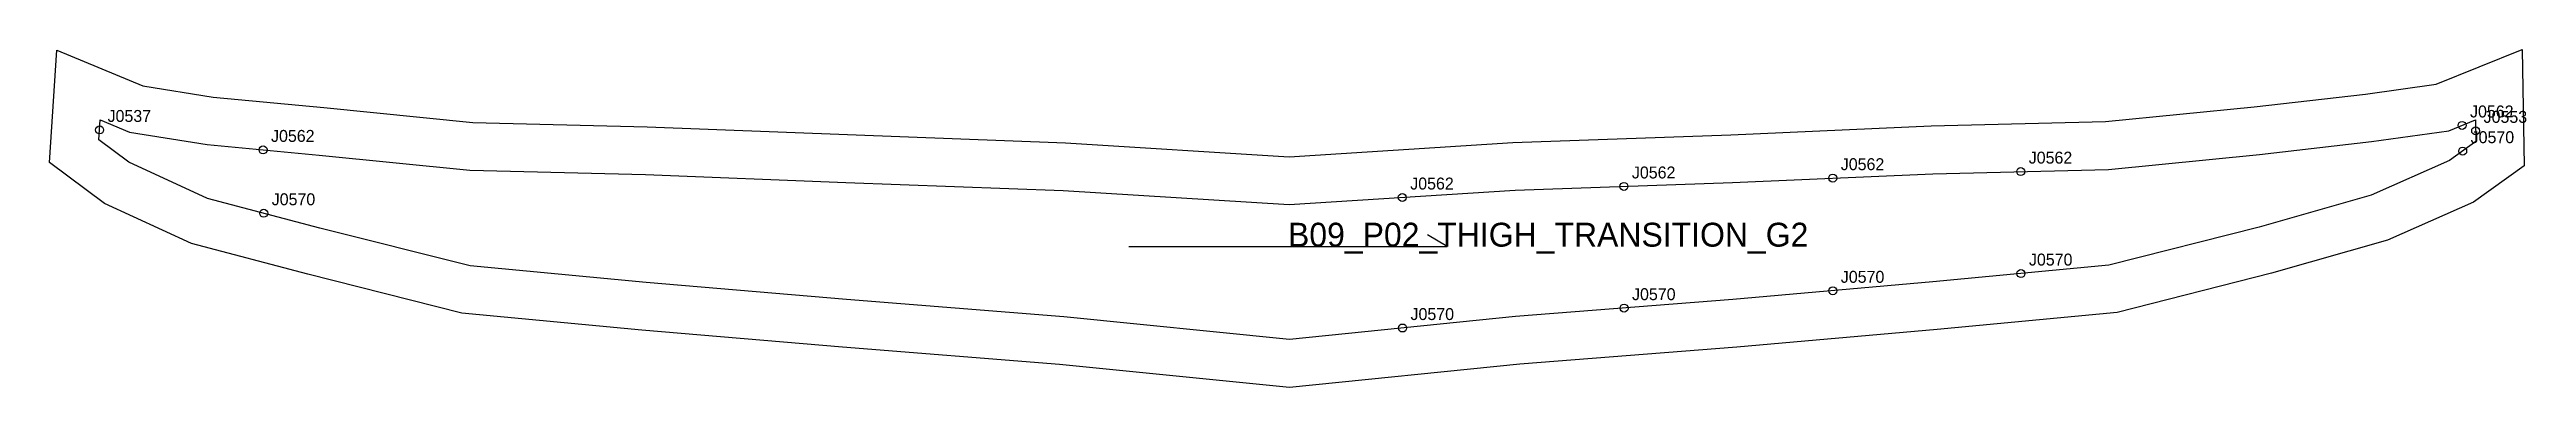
# Model space of a CAD drawing. Header units: millimetres. Extents: x -13 to 609, y -67 to 18.
import ezdxf

# ---------------------------------------------------------------- set-up
doc = ezdxf.new("R2010")
doc.units = ezdxf.units.MM
for name, color, linetype in [('CUT', 1, 'Continuous'), ('GRAIN', 3, 'Continuous'), ('LABEL', 7, 'Continuous'), ('NOTCH', 2, 'Continuous'), ('SEW', 5, 'Continuous')]:
    doc.layers.add(name, color=color, linetype=linetype)

msp = doc.modelspace()

# ---------------------------------------------------------------- linework, layer by layer
at = {"layer": 'CUT'}
msp.add_lwpolyline([(-10.87, 17.57), (10.66, 8.54), (28.31, 5.72), (56.1, 3.13), (93.56, -0.59), (137.28, -1.69), (187.65, -3.68), (242.36, -5.73), (298.51, -9.24), (354.67, -5.66), (409.35, -3.72), (459.71, -1.5), (503.47, -0.41), (540.78, 3.28), (568.7, 6.51), (586.49, 8.96), (608.04, 17.69), (608.53, -11.5), (595.81, -20.67), (574.26, -30.17), (545.13, -38.48), (506.37, -48.32), (461.22, -52.6), (410.85, -57.07), (356.38, -61.32), (298.62, -67.16), (240.83, -61.41), (186.36, -57.06), (135.97, -52.78), (90.8, -48.47), (52.15, -38.75), (22.88, -31.02), (1.05, -20.96), (-12.73, -10.69), (-10.87, 17.57)], close=True, dxfattribs=at)
at = {"layer": 'GRAIN'}
for p, q in [((338.2, -31.8), (333.2, -28.8)), ((258.2, -31.8), (338.2, -31.8))]:
    msp.add_line(p, q, dxfattribs=at)
at = {"layer": 'NOTCH'}
for centre in [(-0.16, -2.49), (592.97, -1.36), (596.38, -2.72), (40.88, -7.5), (482.17, -12.95), (593.12, -7.82), (326.89, -19.46), (382.54, -16.68), (434.98, -14.6), (41.05, -23.41), (434.99, -42.88), (482.22, -38.55), (382.58, -47.24), (326.96, -52.23)]:
    msp.add_circle(centre, 1, dxfattribs=at)
at = {"layer": 'SEW'}
msp.add_lwpolyline([(0, 0), (7.35, -3.08), (26.81, -6.19), (54.95, -8.81), (92.81, -12.57), (136.89, -13.68), (187.19, -15.67), (241.76, -17.72), (298.51, -21.26), (355.26, -17.65), (409.83, -15.71), (460.12, -13.5), (504.21, -12.4), (542.07, -8.65), (570.21, -5.39), (589.61, -2.72), (596.34, 0), (596.43, -5.43), (589.81, -10.2), (570.17, -18.86), (542.01, -26.89), (504.31, -36.46), (460.13, -40.65), (409.85, -45.11), (355.31, -49.37), (298.62, -55.1), (241.9, -49.46), (187.34, -45.1), (137.05, -40.83), (92.85, -36.61), (55.15, -27.13), (26.95, -19.68), (7.21, -10.59), (-0.33, -4.97)], close=True, dxfattribs=at)

# ---------------------------------------------------------------- texts
at = {"layer": 'LABEL'}
for s, height, p in [('J0537', 3, (1.84, -0.49)), ('J0562', 3, (594.97, 0.64)), ('J0553', 3, (598.38, -0.72)), ('J0562', 3, (42.88, -5.5)), ('J0570', 3, (595.12, -5.82)), ('J0562', 3, (384.54, -14.68)), ('J0562', 3, (436.98, -12.6)), ('J0562', 3, (484.17, -10.95)), ('J0570', 3, (43.05, -21.41)), ('J0562', 3, (328.89, -17.46)), ('B09_P02_THIGH_TRANSITION_G2', 6, (298.2, -31.8)), ('J0570', 3, (484.22, -36.55)), ('J0570', 3, (384.58, -45.24)), ('J0570', 3, (436.99, -40.88)), ('J0570', 3, (328.96, -50.23))]:
    msp.add_text(s, height=height, dxfattribs=at).set_placement(p)

doc.saveas('drawing.dxf')
